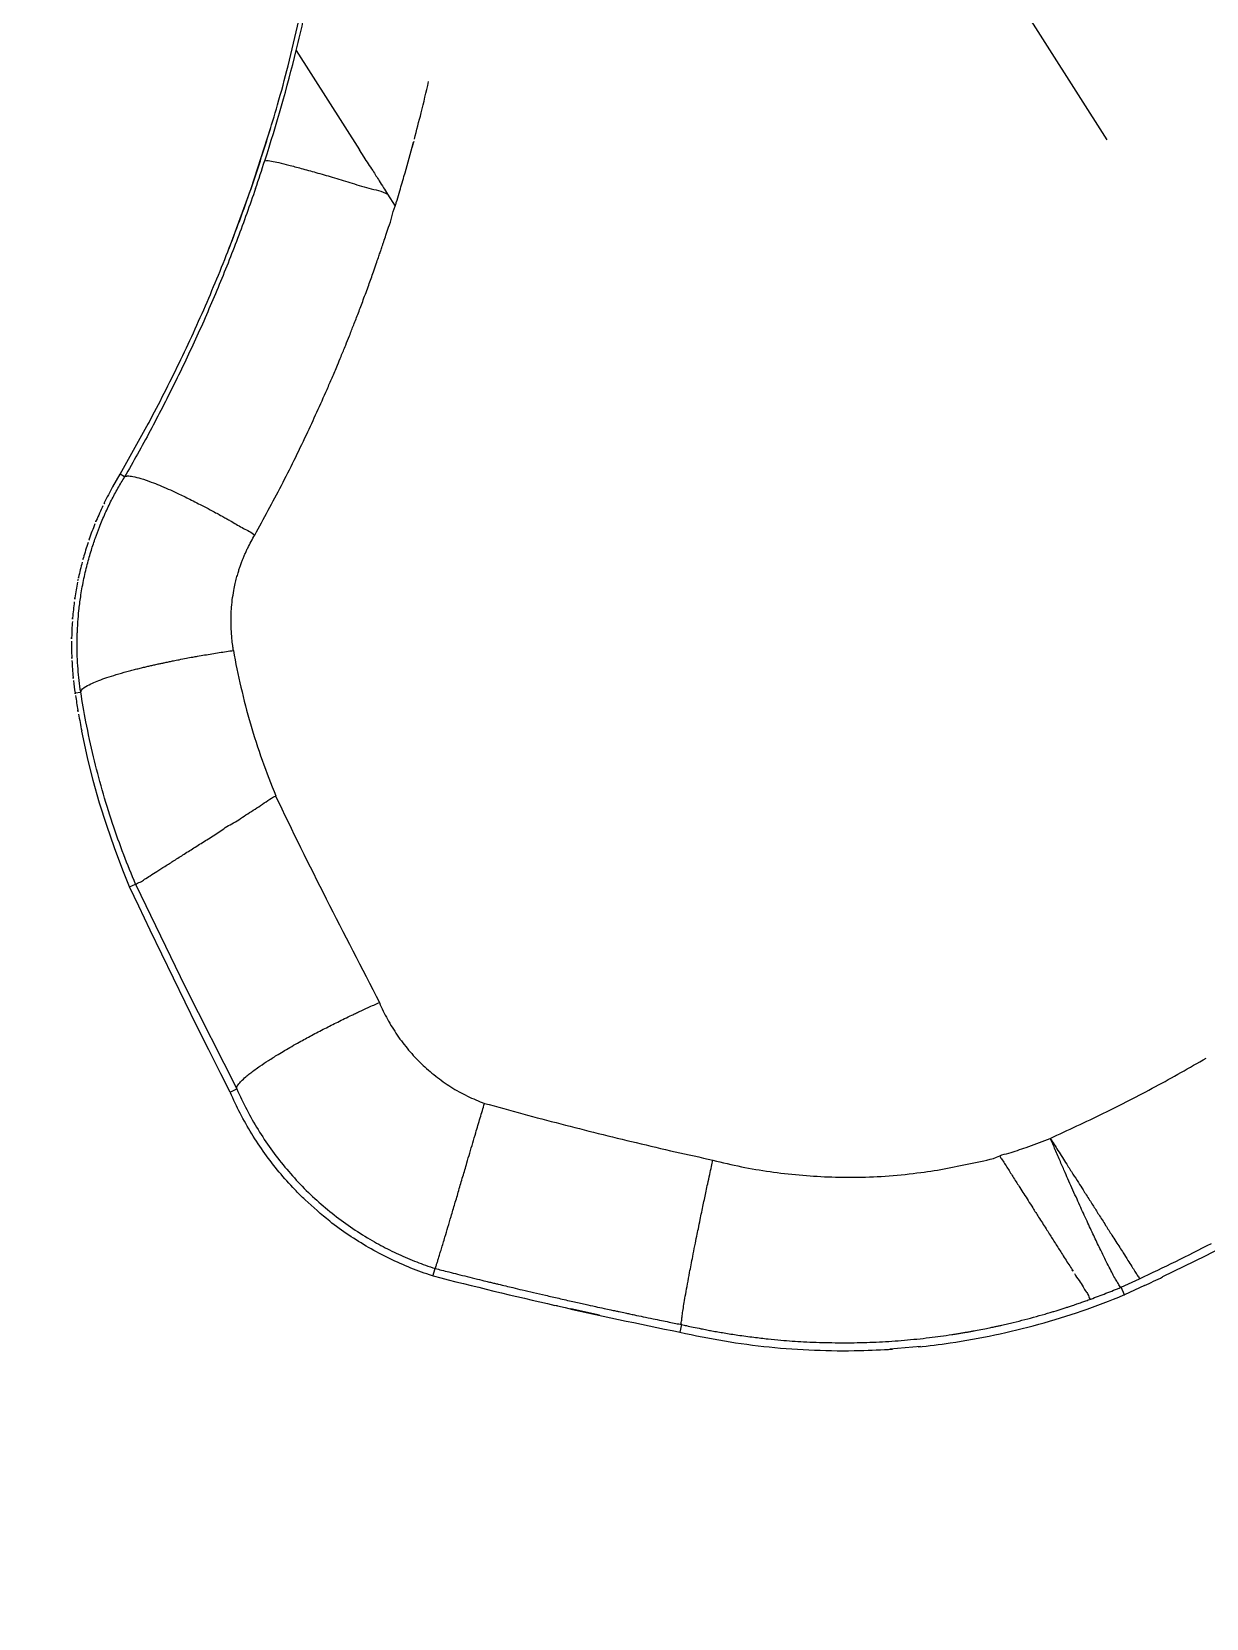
# Model space of a CAD drawing. Header units: millimetres. Extents: x 1145859089 to 1147511753, y -1047484727 to -1047247487.
# Drawn here: x 1146328452.3 to 1146328597.6, y -1047439580.3 to -1047439384 of the extents above; entities that cross this region are included whole.
import ezdxf
from ezdxf.xclip import XClip

# ---------------------------------------------------------------- set-up
doc = ezdxf.new("R2010")
doc.units = ezdxf.units.MM
doc.header["$LTSCALE"] = 100
doc.header["$MEASUREMENT"] = 0
doc.header["$XCLIPFRAME"] = 2
doc.linetypes.add('CENTERX2', pattern=[4, 2.5, -0.5, 0.5, -0.5])
doc.linetypes.add('단지배치도$0$CENTER', pattern=[31, 30, -0.5, 0, -0.5])
doc.layers.get('0').update_dxf_attribs({"linetype": 'CONTINUOUS'})
for name, color, linetype in [('L-지중매입', 3, 'CENTERX2'), ('XREF', 135, 'CONTINUOUS'), ('단지배치도$0$W240910', 135, 'CONTINUOUS')]:
    doc.layers.add(name, color=color, linetype=linetype)

# ---------------------------------------------------------------- blocks, each defined once
blk = doc.blocks.new('단지배치도$0$zw$9902')
at = {"layer": '단지배치도$0$W240910', "linetype": '단지배치도$0$CENTER', "ltscale": 50}
blk.add_line((59583, -67511.43), (59911.68, -68028.08), dxfattribs=at)
at = {"layer": '단지배치도$0$W240910', "linetype": 'ByBlock', "ltscale": 20}
for p, q in [((59810.41, -68018.91), (59812.25, -68011.2)), ((59811.41, -68017.02), (59811.4, -68017.01)), ((59811.41, -68017.02), (59819.22, -68029.31)), ((59805.83, -68034.1), (59808.27, -68026.55)), ((59819.8, -68030.21), (59819.23, -68029.31)), ((59803.1, -68041.54), (59805.83, -68034.1)), ((59822.72, -68034.8), (59823.65, -68036.27)), ((59823.65, -68036.3), (59823.65, -68036.27)), ((59789.63, -68069.46), (59793.16, -68063.12)), ((59788.71, -68071.01), (59789.63, -68069.46)), ((59790.18, -68069.79), (59789.63, -68069.46)), ((59790.18, -68069.79), (59790.18, -68069.79)), ((59784.06, -68096.5), (59784.76, -68096.4)), ((59785.59, -68104.49), (59784.88, -68101.23)), ((59786.3, -68107.33), (59785.59, -68104.49)), ((59787.09, -68110.14), (59786.3, -68107.33)), ((59787.97, -68112.93), (59787.09, -68110.14)), ((59808.9, -68109.24), (59808.86, -68109.27)), ((59788.93, -68115.7), (59787.97, -68112.93)), ((59789.96, -68118.43), (59788.93, -68115.7)), ((59790.8, -68120.49), (59789.96, -68118.43)), ((59790.81, -68120.49), (59791.54, -68120.16)), ((59791.54, -68120.16), (59791.55, -68120.17)), ((59791.54, -68120.16), (59791.54, -68120.16)), ((59791.55, -68120.17), (59791.55, -68120.18)), ((59791.55, -68120.18), (59791.56, -68120.2)), ((59791.94, -68122.89), (59790.8, -68120.49)), ((59791.56, -68120.2), (59791.58, -68120.22)), ((59791.58, -68120.22), (59791.59, -68120.25)), ((59791.6, -68120.25), (59791.58, -68120.26)), ((59791.58, -68120.26), (59797.69, -68132.87)), ((59793.35, -68125.87), (59791.94, -68122.89)), ((59794.78, -68128.84), (59793.35, -68125.87)), ((59796.22, -68131.81), (59794.78, -68128.84)), ((59797.67, -68134.77), (59796.22, -68131.81)), ((59797.69, -68132.87), (59804.06, -68145.51)), ((59799.13, -68137.73), (59797.67, -68134.77)), ((59800.6, -68140.68), (59799.13, -68137.73)), ((59802.08, -68143.63), (59800.6, -68140.68)), ((59803.23, -68145.9), (59802.08, -68143.63)), ((59803.24, -68145.9), (59804.06, -68145.51)), ((59804.06, -68145.5), (59804.06, -68145.51)), ((59901.7, -68152.75), (59904.68, -68151.63)), ((59926.43, -68164.85), (59923.83, -68166.19)), ((59923.83, -68166.19), (59921.21, -68167.5)), ((59828.33, -68168.66), (59828.6, -68167.73)), ((59913.44, -68170.05), (59915.73, -68169)), ((59921.21, -68167.5), (59918.57, -68168.78)), ((59913.85, -68170.98), (59913.44, -68170.05)), ((59913.8, -68171), (59913.85, -68170.98)), ((59916.33, -68169.84), (59913.85, -68170.98)), ((59843.56, -68172.33), (59843.42, -68172.3)), ((59843.71, -68172.36), (59843.56, -68172.33)), ((59848.92, -68173.52), (59845.37, -68172.74)), ((59859.08, -68174.67), (59858.88, -68175.61)), ((59888.65, -68177.4), (59884.83, -68177.73))]:
    blk.add_line(p, q, dxfattribs=at)
at = {"layer": '단지배치도$0$W240910'}
for radius in [11431.38, 11931.38]:
    blk.add_arc((57394.29, -57699.4), radius, 251.62775, 321.418131, dxfattribs=at)
at = {"layer": '단지배치도$0$W240910', "linetype": 'ByBlock', "ltscale": 20}
for centre, radius, start, end in [((59612.7, -67967.89), 204.69, 346.1128, 348.4221), ((59616.61, -67969.07), 200.61, 342.12, 346.1719), ((59614.3, -67968.31), 203.03, 341.0934, 342.118), ((59823.79, -68090.61), 40.19, 150.8016, 154.0031), ((59824.16, -68090.79), 40.59, 153.9968, 154.5527), ((59823.88, -68090.66), 40.28, 154.5497, 157.4229), ((59823.52, -68090.51), 39.9, 158.0653, 160.9068), ((59823.57, -68090.53), 39.95, 157.4259, 158.065), ((59823.68, -68090.57), 40.07, 161.5826, 164.406), ((59823.63, -68090.55), 40.01, 160.905, 161.5821), ((59823.7, -68090.57), 40.09, 165.2012, 167.9612), ((59823.72, -68090.58), 40.11, 164.4057, 165.2015), ((59823.68, -68090.57), 40.06, 168.8364, 171.6236), ((59823.59, -68090.55), 39.98, 168.3625, 168.8357), ((59823.64, -68090.56), 40.02, 167.9617, 168.3624), ((59823.72, -68090.57), 40.1, 171.6231, 172.3807), ((59823.69, -68090.57), 40.08, 172.3804, 175.1782), ((59823.52, -68090.56), 39.9, 175.872, 178.6978), ((59823.63, -68090.57), 40.02, 175.1787, 175.8737), ((59823.57, -68090.56), 39.96, 178.698, 179.3483), ((59823.9, -68090.56), 40.28, 179.3513, 182.2168), ((59824.19, -68090.55), 40.58, 182.2139, 182.7752), ((59823.97, -68090.56), 40.35, 182.7725, 185.726), ((59822.72, -68090.68), 39.1, 185.7422, 186.3271), ((59821.85, -68090.78), 38.22, 186.3206, 188.6137), ((59881.55, -68081.87), 98.59, 188.5365, 188.7365), ((59881.89, -68081.82), 98.93, 188.737, 189.792), ((59882.23, -68081.76), 99.28, 189.7915, 190.0766), ((59882.6, -68081.69), 99.65, 190.0772, 191.3044), ((59810.44, -67943.68), 248.7, 295.0466, 297.3309), ((59839.81, -68132.61), 37.83, 252.2103, 252.3443), ((59978.82, -67578.47), 609.06, 255.69573, 257.15525), ((59803.38, -67927.81), 267.09, 295.0177, 295.55), ((59978.82, -67578.47), 609.06, 257.18346, 258.64306)]:
    blk.add_arc(centre, radius, start, end, dxfattribs=at)
for points, start_tangent, end_tangent in [([(59793.06, -68063.32), (59793.65, -68062.2), (59797.38, -68054.77), (59800.79, -68047.2), (59803.88, -68039.5), (59806.65, -68031.67), (59809.1, -68023.74), (59810.41, -68018.91)], (0.472295, 0.881441), (0.240636, 0.970616)), ([(59826.03, -68028), (59826.87, -68024.72), (59827.78, -68020.88)], (0.244165, 0.969734), (0.217722, 0.976011)), ([(59823.65, -68036.27), (59823.79, -68035.83), (59824.14, -68034.66), (59824.74, -68032.61), (59825.76, -68028.98)], (0.288537, 0.957469), (0.266541, 0.963823)), ([(59825.76, -68028.98), (59825.94, -68028.33), (59826.02, -68028)], (0.266541, 0.963823), (0.194703, 0.980862)), ([(59807.53, -68030.66), (59808.35, -68030.71), (59809.25, -68030.9), (59810.48, -68031.2), (59812.02, -68031.61), (59813.84, -68032.11), (59815.87, -68032.7), (59818.05, -68033.35)], (0.982094, 0.188394), (0.957097, -0.289768)), ([(59819.79, -68030.21), (59820.87, -68031.89), (59821.67, -68033.15), (59822.21, -68034), (59822.72, -68034.8)], (0.461296, -0.887246), (0.536899, -0.843647)), ([(59818.05, -68033.35), (59820.39, -68034.07), (59822.72, -68034.8)], (0.957097, -0.289768), (0.85918, -0.511674)), ([(59806.38, -68034.1), (59804.16, -68040.27), (59801.74, -68046.36), (59799.13, -68052.36), (59796.32, -68058.28), (59793.34, -68064.09), (59790.18, -68069.79)], (-0.323913, -0.946087), (-0.498793, -0.866721)), ([(59822.82, -68038.9), (59823.24, -68037.6), (59823.65, -68036.3)], (0.387397, 0.921913), (0.431681, 0.902027)), ([(59817.53, -68053.49), (59818, -68052.31), (59818.52, -68050.98), (59819.1, -68049.5), (59819.71, -68047.86), (59820.38, -68046.04), (59820.97, -68044.4), (59821.31, -68043.41), (59821.58, -68042.63), (59821.78, -68042.06), (59821.9, -68041.7), (59822.11, -68041.06), (59822.23, -68040.7), (59822.51, -68039.87), (59822.82, -68038.9)], (0.363263, 0.931687), (0.387397, 0.921913)), ([(59806.29, -68076.98), (59809.58, -68070.84), (59812.67, -68064.57), (59815.23, -68058.95), (59815.85, -68057.51), (59816.17, -68056.76), (59816.51, -68055.96), (59816.96, -68054.87), (59817.53, -68053.49)], (0.473368, 0.880865), (0.363263, 0.931687)), ([(59785.1, -68082.62), (59785.57, -68080.62), (59786.07, -68078.85), (59786.58, -68077.31), (59787.07, -68075.99), (59787.79, -68074.29), (59788.56, -68072.68), (59789.36, -68071.18), (59790.18, -68069.79)], (0.202875, 0.979205), (0.526843, 0.849963)), ([(59790.18, -68069.79), (59790.55, -68069.67), (59791.22, -68069.73), (59792.2, -68069.97), (59793.49, -68070.42), (59794.49, -68070.82), (59795.59, -68071.29), (59796.6, -68071.75), (59797.3, -68072.08), (59798.06, -68072.45), (59798.88, -68072.87), (59799.77, -68073.32), (59800.75, -68073.84)], (0.735863, 0.677131), (0.826495, -0.562943)), ([(59800.75, -68073.84), (59801.44, -68074.21), (59802.05, -68074.54), (59802.59, -68074.84), (59803.04, -68075.09), (59803.45, -68075.32), (59804.89, -68076.15), (59806.29, -68076.98)], (0.826495, -0.562943), (0.738066, -0.674729)), ([(59803.65, -68091.26), (59803.58, -68090.82), (59803.48, -68090.04), (59803.39, -68088.94), (59803.35, -68087.51), (59803.36, -68086.86), (59803.39, -68086.2), (59803.7, -68083.82), (59803.87, -68082.99), (59804.04, -68082.27), (59804.22, -68081.67), (59804.37, -68081.16), (59804.51, -68080.76), (59804.7, -68080.25), (59804.85, -68079.87), (59805.02, -68079.44), (59805.22, -68079.01), (59805.41, -68078.6), (59805.84, -68077.77), (59806.29, -68076.98)], (-0.153652, 0.988125), (0.505231, 0.862984)), ([(59784.76, -68096.4), (59784.43, -68093.54), (59784.31, -68090.39), (59784.33, -68089.47), (59784.34, -68089), (59784.37, -68088.42), (59784.41, -68087.73), (59784.53, -68086.33), (59784.75, -68084.62), (59785.1, -68082.62)], (-0.152784, 0.98826), (0.202875, 0.979205)), ([(59784.76, -68096.4), (59785.4, -68095.72), (59786.2, -68095.31), (59787, -68094.97), (59787.99, -68094.62), (59789.15, -68094.25), (59790.47, -68093.87), (59791.09, -68093.71), (59791.69, -68093.55), (59792.27, -68093.41), (59792.81, -68093.28), (59793.32, -68093.16), (59793.79, -68093.05), (59794.33, -68092.93), (59794.8, -68092.83), (59795.19, -68092.75), (59795.75, -68092.63), (59796.24, -68092.53), (59796.92, -68092.4), (59797.82, -68092.22), (59798.63, -68092.07), (59799.2, -68091.97), (59800.08, -68091.82), (59801.9, -68091.52), (59803.65, -68091.26)], (0.174767, 0.98461), (0.989755, 0.142776)), ([(59803.65, -68091.26), (59804.57, -68095.82), (59805.75, -68100.35), (59807.2, -68104.85), (59808.9, -68109.24)], (0.158297, -0.987391), (0.383099, -0.923707)), ([(59787.41, -68108.5), (59786.34, -68104.42), (59785.4, -68100.08), (59784.76, -68096.4)], (-0.273063, 0.961996), (-0.152638, 0.988282)), ([(59791.54, -68120.16), (59790.08, -68116.53), (59788.69, -68112.65), (59787.41, -68108.5)], (-0.392308, 0.919834), (-0.273063, 0.961996)), ([(59803.43, -68112.72), (59805.18, -68111.61), (59807, -68110.45), (59808.86, -68109.27)], (0.901129, 0.43355), (0.919695, 0.392633)), ([(59808.86, -68109.27), (59815.13, -68122), (59821.7, -68134.82)], (0.42881, -0.903394), (0.459247, -0.888309)), ([(59791.59, -68120.25), (59792.12, -68119.91), (59792.66, -68119.57), (59793.35, -68119.13), (59794.19, -68118.59), (59795.18, -68117.97), (59796.31, -68117.25), (59797.56, -68116.45), (59798.92, -68115.59), (59800.37, -68114.67), (59801.89, -68113.7), (59803.43, -68112.72)], (0.04859, 0.998819), (0.901129, 0.43355)), ([(59804.06, -68145.5), (59804.33, -68144.87), (59804.74, -68144.42), (59805.32, -68143.89), (59805.78, -68143.52), (59806.32, -68143.12), (59806.93, -68142.69), (59807.97, -68142), (59809.17, -68141.25), (59809.98, -68140.76), (59810.85, -68140.25), (59811.79, -68139.72), (59813.32, -68138.89), (59814.97, -68138.03), (59815.73, -68137.64), (59816.54, -68137.23), (59817.4, -68136.81), (59818.29, -68136.38), (59818.75, -68136.16), (59819.24, -68135.93), (59820.31, -68135.44), (59821.7, -68134.82)], (-0.145798, 0.989314), (0.913645, 0.406514)), ([(59821.7, -68134.82), (59822.7, -68136.89), (59823.91, -68138.86), (59825.32, -68140.71), (59826.9, -68142.4), (59828.66, -68143.92), (59830.55, -68145.26), (59832.58, -68146.39), (59834.7, -68147.3)], (0.373267, -0.927724), (0.932965, -0.359966)), ([(59904.68, -68151.63), (59911.25, -68148.53), (59917.69, -68145.22), (59923.97, -68141.7)], (0.906038, 0.423196), (0.870404, 0.492339)), ([(59804.06, -68145.5), (59805.29, -68148.07), (59806.69, -68150.55), (59808.27, -68152.92), (59810.02, -68155.18), (59811.91, -68157.3), (59813.96, -68159.29)], (0.397065, -0.917791), (0.741515, -0.670937)), ([(59812.5, -68159.24), (59811.23, -68157.97), (59809.3, -68155.79), (59807.52, -68153.49), (59805.91, -68151.06), (59804.48, -68148.53), (59803.27, -68145.98)], (-0.722234, 0.691649), (-0.396933, 0.917848)), ([(59828.6, -68167.73), (59828.75, -68167.31), (59828.88, -68166.91), (59829.01, -68166.48), (59829.18, -68165.92), (59829.37, -68165.3), (59829.58, -68164.6), (59829.81, -68163.85), (59830.17, -68162.61), (59830.57, -68161.29), (59830.8, -68160.51), (59831.03, -68159.71), (59831.28, -68158.89), (59831.52, -68158.06), (59832.02, -68156.36), (59832.52, -68154.67), (59832.88, -68153.44), (59833.25, -68152.19), (59833.62, -68150.94), (59834.17, -68149.1), (59834.7, -68147.3)], (0.47897, 0.877831), (0.281758, 0.959486)), ([(59834.7, -68147.3), (59839.45, -68148.6), (59844.14, -68149.83), (59848.78, -68151.01), (59853.48, -68152.16), (59858.29, -68153.29), (59862.94, -68154.33)], (0.968756, -0.248017), (0.973339, -0.22937)), ([(59898.43, -68153.8), (59899.56, -68153.46), (59900.61, -68153.12), (59901.7, -68152.75)], (0.860664, 0.509174), (0.948116, 0.317925)), ([(59904.68, -68151.63), (59905.63, -68153.12), (59906.72, -68154.83), (59907.49, -68156.04), (59908.16, -68157.1), (59908.73, -68157.99), (59909.14, -68158.63), (59909.54, -68159.26), (59909.93, -68159.88), (59910.31, -68160.47), (59910.67, -68161.05), (59911.53, -68162.39), (59912.3, -68163.6), (59912.8, -68164.39), (59913.27, -68165.13), (59913.71, -68165.81), (59914.28, -68166.72), (59914.77, -68167.48), (59915.16, -68168.1), (59915.45, -68168.56), (59915.73, -68169)], (0.539573, -0.841939), (0.511192, -0.859467)), ([(59911.61, -68166.86), (59910.92, -68165.46), (59910.16, -68163.87), (59909.34, -68162.12), (59908.45, -68160.17), (59907.99, -68159.15), (59907.49, -68158.04), (59906.98, -68156.91), (59906.52, -68155.86), (59905.93, -68154.51), (59905.29, -68153.04), (59904.68, -68151.63)], (-0.407713, 0.91311), (-0.481486, 0.876454)), ([(59859.08, -68174.67), (59859.09, -68174.12), (59859.15, -68173.56), (59859.26, -68172.82), (59859.4, -68171.94), (59859.59, -68170.87), (59859.81, -68169.64), (59860.07, -68168.23), (59860.26, -68167.28), (59860.46, -68166.23), (59860.72, -68164.91), (59860.96, -68163.73), (59861.15, -68162.81), (59861.38, -68161.67), (59861.76, -68159.85), (59862.12, -68158.15), (59862.31, -68157.24), (59862.56, -68156.1), (59862.78, -68155.09), (59862.94, -68154.34)], (-0.466245, 0.884656), (0.215993, 0.976395)), ([(59862.94, -68154.33), (59866.48, -68155.13), (59870.02, -68155.74), (59873.61, -68156.16), (59877.22, -68156.39), (59880.82, -68156.44), (59884.77, -68156.26), (59888.68, -68155.85), (59891.97, -68155.33), (59895.21, -68154.65), (59898.43, -68153.8)], (0.974235, -0.225535), (0.906991, 0.42115)), ([(59898.43, -68153.8), (59898.64, -68154.14), (59899.02, -68154.73), (59899.4, -68155.33), (59899.78, -68155.92), (59900.14, -68156.5), (59900.56, -68157.15), (59900.91, -68157.71), (59901.42, -68158.51), (59901.94, -68159.32), (59902.53, -68160.24), (59902.88, -68160.8), (59903.24, -68161.37), (59903.71, -68162.1), (59904.16, -68162.81), (59904.56, -68163.44), (59904.93, -68164.02), (59905.32, -68164.64), (59905.7, -68165.24), (59906.07, -68165.82), (59906.52, -68166.53), (59906.98, -68167.25), (59907.4, -68167.91)], (0.31981, -0.947482), (0.536425, -0.843948)), ([(59828.25, -68168.63), (59825.6, -68167.67), (59822.94, -68166.49), (59820.37, -68165.13), (59817.9, -68163.59), (59815.55, -68161.88), (59812.5, -68159.24)], (-0.952185, 0.305523), (-0.759074, 0.651004)), ([(59813.96, -68159.29), (59816.12, -68161.11), (59818.41, -68162.78), (59820.82, -68164.28), (59821.88, -68164.88), (59822.96, -68165.44), (59824.06, -68165.96), (59825.18, -68166.46), (59826.31, -68166.92), (59827.41, -68167.33), (59828.6, -68167.73)], (0.741515, -0.670937), (0.95247, -0.304631)), ([(59913.44, -68170.05), (59913.11, -68169.64), (59912.83, -68169.18), (59912.48, -68168.56), (59912.08, -68167.79), (59911.61, -68166.86)], (-0.952942, 0.303152), (-0.407713, 0.91311)), ([(59828.6, -68167.73), (59829.38, -68167.93), (59830.3, -68168.16), (59831.36, -68168.43), (59832.56, -68168.73), (59833.83, -68169.04), (59834.88, -68169.3), (59835.46, -68169.44), (59835.94, -68169.56), (59836.41, -68169.67), (59837.33, -68169.89), (59838.22, -68170.1), (59839.37, -68170.38), (59840.77, -68170.7), (59842.23, -68171.04), (59843.89, -68171.42), (59845.64, -68171.82), (59847.15, -68172.15), (59848.43, -68172.44), (59849.49, -68172.67), (59850.32, -68172.85), (59850.92, -68172.97), (59851.35, -68173.07), (59852.12, -68173.23), (59852.64, -68173.34), (59853.25, -68173.47), (59854.33, -68173.7), (59855.55, -68173.95), (59856.59, -68174.16), (59857.53, -68174.35), (59858.36, -68174.52), (59859.08, -68174.67)], (0.968866, -0.247587), (0.980593, -0.196052)), ([(59907.4, -68167.91), (59907.69, -68168.36)], (0.536425, -0.843948), (0.307268, -0.951623)), ([(59907.69, -68168.36), (59908.24, -68169.23), (59908.73, -68169.99), (59909.12, -68170.61), (59909.41, -68171.07), (59909.69, -68171.51)], (0.307268, -0.951623), (0.987443, 0.157978)), ([(59888.33, -68177.43), (59892.29, -68176.94), (59897.81, -68175.95), (59903.25, -68174.63), (59908.61, -68172.97), (59913.8, -68171)], (0.994824, 0.101613), (0.923563, 0.383447)), ([(59909.69, -68171.51), (59911.57, -68170.8), (59912.52, -68170.43), (59912.98, -68170.24), (59913.44, -68170.05)], (0.939433, 0.342731), (0.923213, 0.384289)), ([(59886.64, -68176.6), (59889.73, -68176.28), (59892.51, -68175.9), (59893.03, -68175.82), (59893.52, -68175.74), (59893.99, -68175.66), (59894.44, -68175.59), (59894.86, -68175.51), (59895.25, -68175.44), (59895.63, -68175.37), (59896.59, -68175.18), (59897.34, -68175.03), (59897.87, -68174.92), (59898.26, -68174.83), (59898.67, -68174.74), (59899.03, -68174.66), (59899.75, -68174.49), (59901.18, -68174.14), (59904.04, -68173.36), (59904.67, -68173.18), (59905.14, -68173.03), (59906.16, -68172.72), (59906.63, -68172.56), (59907.05, -68172.43), (59907.58, -68172.25), (59907.96, -68172.12), (59908.58, -68171.91), (59909.08, -68171.73), (59909.69, -68171.51)], (0.996537, 0.08315), (0.939117, 0.343597)), ([(59859.08, -68174.67), (59859.68, -68174.8), (59860.52, -68174.98), (59861.49, -68175.18), (59862.21, -68175.32), (59862.82, -68175.44), (59863.58, -68175.57), (59864.33, -68175.7), (59866.04, -68175.97), (59868.01, -68176.23), (59869.78, -68176.44), (59871.37, -68176.59), (59874.17, -68176.79), (59877.29, -68176.9), (59880.41, -68176.91), (59883.54, -68176.81), (59886.64, -68176.6)], (0.974334, -0.225109), (0.996537, 0.08315)), ([(59858.88, -68175.61), (59864.38, -68176.69), (59869.93, -68177.44), (59875.52, -68177.83), (59881.13, -68177.88), (59885.18, -68177.7)], (0.974558, -0.224135), (0.997762, 0.066867))]:
    blk.add_spline(points, degree=3, dxfattribs=dict(at, start_tangent=start_tangent, end_tangent=end_tangent))
blk = doc.blocks.new('단지배치도')
blk.add_blockref('단지배치도$0$zw$9902', (141034.19, 142437.16))

msp = doc.modelspace()

# ---------------------------------------------------------------- linework, layer by layer
at = {"layer": 'L-지중매입', "ltscale": 2}
msp.add_arc((1146292364.149594, -1047402174.186541, 0), 45716.750817, 303.4822833292, 333.0437788935, dxfattribs=at)

# ---------------------------------------------------------------- block references
at = {"layer": 'XREF'}
ref = msp.add_blockref('단지배치도', (1146127639.433662, -1047513806.462535), dxfattribs=at)
XClip(ref).set_block_clipping_path([(72982.4064819524, 34919.7593965302), (360382.4067475507, 255319.7593436702)])

doc.saveas('drawing.dxf')
